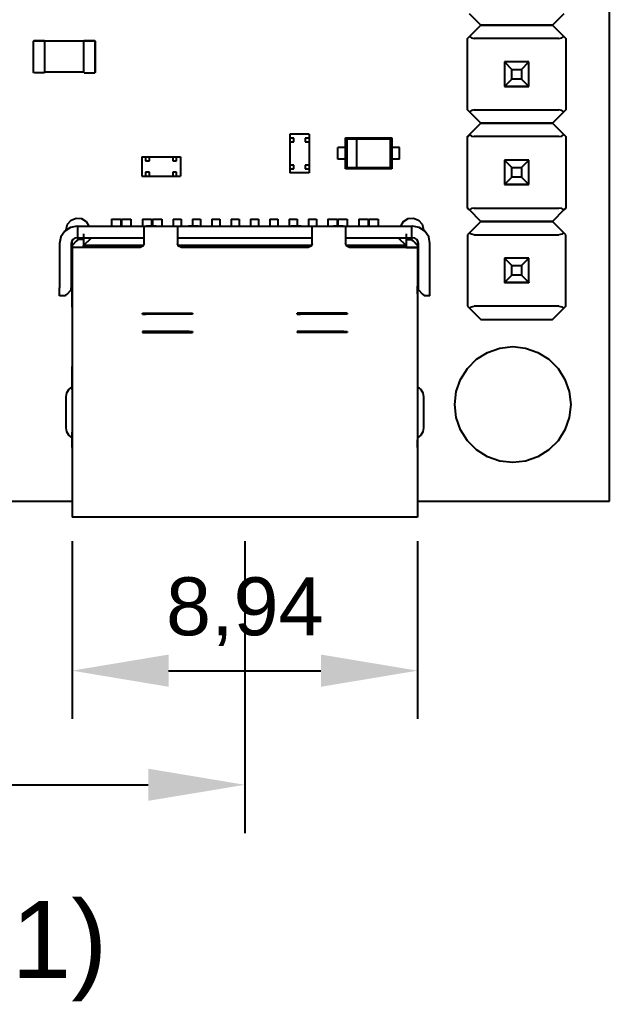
# Model space of a CAD drawing. Header units: millimetres. Extents: x -32 to 158, y -136 to 142.
# Drawn here: x 16.75 to 32, y -67.53 to -42.13 of the extents above; entities that cross this region are included whole.
import ezdxf

# ---------------------------------------------------------------- set-up
doc = ezdxf.new("R2010")
doc.units = ezdxf.units.MM
for name, color, linetype in [('dim', 5, 'Continuous'), ('LABELS', 7, 'Continuous'), ('VISIBLE', 7, 'Continuous')]:
    doc.layers.add(name, color=color, linetype=linetype)
doc.styles.get("Standard").update_dxf_attribs({"font": 'arial.ttf'})
doc.dimstyles.get("Standard").update_dxf_attribs({"dimtxt": 2.5, "dimasz": 2.5, "dimexe": 1.25, "dimexo": 0.625, "dimtad": 1, "dimtxsty": 'Standard', "dimcen": 2.5, "dimazin": 3, "dimtfac": 1, "dimtmove": 0, "dimatfit": 3})

# ---------------------------------------------------------------- blocks, each defined once
blk = doc.blocks.new('*D20')
at = {"layer": 'Defpoints', "color": 0, "transparency": 16777216}
for p in [(0, -54.588), (22.57, -55), (22.57, -61.928)]:
    blk.add_point(p, dxfattribs=at)
at = {"layer": 'dim', "color": 0, "lineweight": -2, "transparency": 16777216}
for p, q in [((0, -55.213), (0, -63.178)), ((22.57, -55.625), (22.57, -63.178)), ((2.5, -61.928), (20.07, -61.928))]:
    blk.add_line(p, q, dxfattribs=at)
at = {"layer": 'dim', "color": 0, "transparency": 16777216}
for points in [[(2.5, -61.511), (2.5, -62.344), (0, -61.928)], [(20.07, -61.511), (20.07, -62.344), (22.57, -61.928)]]:
    blk.add_solid(points, dxfattribs=at)
at = {"layer": 'dim', "color": 0, "transparency": 16777216, "insert": (11.285, -60.401), "char_height": 1.5, "attachment_point": 5}
blk.add_mtext('22,57', dxfattribs=at)
blk = doc.blocks.new('*D21')
at = {"layer": 'Defpoints', "color": 0, "transparency": 16777216}
for p in [(18.1, -55), (27.04, -55), (27.04, -58.975)]:
    blk.add_point(p, dxfattribs=at)
at = {"layer": 'dim', "color": 0, "lineweight": -2, "transparency": 16777216}
for p, q in [((18.1, -55.625), (18.1, -60.225)), ((27.04, -55.625), (27.04, -60.225)), ((20.6, -58.975), (24.54, -58.975))]:
    blk.add_line(p, q, dxfattribs=at)
at = {"layer": 'dim', "color": 0, "transparency": 16777216}
for points in [[(20.6, -58.558), (20.6, -59.392), (18.1, -58.975)], [(24.54, -58.558), (24.54, -59.392), (27.04, -58.975)]]:
    blk.add_solid(points, dxfattribs=at)
at = {"layer": 'dim', "color": 0, "transparency": 16777216, "insert": (22.57, -57.449), "char_height": 1.5, "attachment_point": 5}
blk.add_mtext('8,94', dxfattribs=at)

msp = doc.modelspace()

# ---------------------------------------------------------------- linework, layer by layer
at = {"layer": 'VISIBLE'}
for points in [[(32, -54.588), (32, -24.588)], [(28.676, -42.268), (28.381, -41.973)], [(30.819, -41.973), (30.525, -42.268)], [(28.33, -42.614), (28.676, -42.268)], [(28.676, -42.268), (28.381, -42.563)], [(30.525, -42.268), (28.676, -42.268)], [(28.676, -42.268), (30.525, -42.268)], [(30.525, -42.268), (30.87, -42.614)], [(30.525, -42.268), (30.819, -42.563)], [(17.1, -42.688), (17.112, -42.676)], [(17.112, -42.676), (17.1, -42.688)], [(17.112, -42.676), (17.388, -42.676)], [(17.388, -42.676), (17.112, -42.676)], [(17.388, -42.676), (17.4, -42.688)], [(17.4, -42.688), (17.388, -42.676)], [(18.4, -42.688), (18.412, -42.676)], [(18.412, -42.676), (18.4, -42.688)], [(18.688, -42.676), (18.412, -42.676)], [(18.412, -42.676), (18.688, -42.676)], [(18.688, -42.676), (18.7, -42.688)], [(18.7, -42.688), (18.688, -42.676)], [(28.33, -42.614), (28.345, -42.599), (28.381, -42.563)], [(28.33, -42.614), (28.33, -42.614)], [(28.33, -42.614), (28.33, -42.614), (28.33, -42.614)], [(28.33, -44.463), (28.33, -42.614)], [(28.381, -42.563), (28.434, -42.599), (28.503, -42.614)], [(30.697, -42.614), (28.503, -42.614)], [(30.697, -42.614), (30.767, -42.599), (30.819, -42.563)], [(30.819, -42.563), (30.87, -42.614)], [(30.87, -42.614), (30.87, -42.757)], [(30.87, -42.614), (30.87, -44.463)], [(17.1, -43.488), (17.1, -42.688)], [(18.4, -42.688), (17.4, -42.688)], [(17.4, -43.488), (17.4, -42.688)], [(18.4, -42.688), (18.4, -43.488)], [(18.7, -42.688), (18.7, -43.488)], [(18.7, -43.488), (18.7, -42.688)], [(29.915, -43.223), (29.285, -43.223)], [(29.285, -43.223), (29.475, -43.413)], [(29.285, -43.223), (29.285, -43.853)], [(29.475, -43.413), (29.725, -43.413)], [(29.475, -43.663), (29.475, -43.413)], [(29.725, -43.413), (29.915, -43.223)], [(29.725, -43.413), (29.725, -43.663)], [(29.915, -43.853), (29.915, -43.223)], [(17.112, -43.5), (17.1, -43.488)], [(17.388, -43.5), (17.112, -43.5)], [(17.4, -43.488), (17.388, -43.5)], [(18.4, -43.488), (17.4, -43.488)], [(18.412, -43.5), (18.4, -43.488)], [(18.412, -43.5), (18.688, -43.5)], [(18.7, -43.488), (18.688, -43.5)], [(29.475, -43.663), (29.285, -43.853)], [(29.725, -43.663), (29.475, -43.663)], [(29.725, -43.663), (29.915, -43.853)], [(29.285, -43.853), (29.285, -43.853)], [(29.285, -43.853), (29.915, -43.853)], [(29.285, -43.853), (29.285, -43.854)], [(29.285, -43.853), (29.915, -43.853)], [(29.915, -43.853), (29.285, -43.853)], [(29.285, -43.853), (29.285, -43.853)], [(29.285, -43.853), (29.285, -43.853)], [(29.915, -43.853), (29.915, -43.853)], [(29.915, -43.853), (29.915, -43.854)], [(29.915, -43.853), (29.915, -43.853)], [(29.915, -43.853), (29.915, -43.853)], [(28.381, -44.513), (28.33, -44.463)], [(28.381, -44.513), (28.345, -44.477), (28.33, -44.463)], [(28.503, -44.463), (28.434, -44.477), (28.381, -44.513)], [(28.676, -44.808), (28.381, -44.513)], [(28.503, -44.463), (30.697, -44.463)], [(30.819, -44.513), (30.525, -44.808)], [(30.819, -44.513), (30.767, -44.477), (30.697, -44.463)], [(30.87, -44.463), (30.819, -44.513)], [(30.819, -44.513), (30.87, -44.463)], [(28.33, -45.154), (28.676, -44.808)], [(28.676, -44.808), (28.381, -45.103)], [(28.676, -44.808), (30.525, -44.808)], [(30.525, -44.808), (28.676, -44.808)], [(30.525, -44.808), (30.87, -45.154)], [(30.525, -44.808), (30.819, -45.103)], [(23.735, -45.092), (23.735, -45.192)], [(24.235, -45.092), (23.735, -45.092)], [(23.735, -45.112), (23.735, -45.342)], [(23.735, -45.192), (23.735, -45.292)], [(23.835, -45.192), (23.735, -45.192)], [(23.835, -45.292), (23.835, -45.192)], [(24.135, -45.192), (24.135, -45.292)], [(24.235, -45.192), (24.135, -45.192)], [(24.235, -45.092), (24.235, -45.192)], [(24.235, -45.192), (24.235, -45.292)], [(25.175, -45.188), (25.211, -45.224)], [(25.175, -45.988), (25.175, -45.188)], [(25.175, -45.188), (26.375, -45.188)], [(26.375, -45.188), (26.339, -45.224)], [(26.375, -45.188), (26.375, -45.988)], [(28.33, -45.154), (28.345, -45.139), (28.381, -45.103)], [(28.33, -45.154), (28.33, -45.154)], [(28.33, -45.154), (28.33, -45.154), (28.33, -45.154)], [(28.33, -47.003), (28.33, -45.154)], [(28.381, -45.103), (28.434, -45.139), (28.503, -45.154)], [(30.697, -45.154), (28.503, -45.154)], [(30.697, -45.154), (30.767, -45.139), (30.819, -45.103)], [(30.819, -45.103), (30.87, -45.154)], [(30.87, -45.154), (30.87, -45.297)], [(30.87, -45.154), (30.87, -47.003)], [(23.735, -45.292), (23.835, -45.292)], [(23.735, -45.292), (23.735, -45.892)], [(24.135, -45.292), (24.235, -45.292)], [(24.235, -45.292), (24.235, -45.892)], [(25.175, -45.438), (24.975, -45.438)], [(24.975, -45.738), (24.975, -45.438)], [(25.175, -45.738), (25.175, -45.438)], [(25.211, -45.224), (25.211, -45.952)], [(25.471, -45.224), (25.211, -45.224)], [(25.211, -45.224), (25.211, -45.952)], [(25.471, -45.224), (25.211, -45.224)], [(26.339, -45.224), (25.471, -45.224)], [(25.471, -45.952), (25.471, -45.224)], [(25.471, -45.952), (25.471, -45.224)], [(26.339, -45.952), (26.339, -45.224)], [(26.575, -45.438), (26.375, -45.438)], [(26.375, -45.738), (26.375, -45.438)], [(26.575, -45.738), (26.575, -45.438)], [(19.904, -45.678), (19.904, -46.178)], [(19.904, -45.678), (20.004, -45.678)], [(19.924, -45.678), (20.154, -45.678)], [(20.004, -45.678), (20.104, -45.678)], [(20.004, -45.678), (20.004, -45.778)], [(20.104, -45.678), (20.704, -45.678)], [(20.104, -45.778), (20.104, -45.678)], [(20.654, -45.678), (20.884, -45.678)], [(20.704, -45.678), (20.804, -45.678)], [(20.704, -45.678), (20.704, -45.778)], [(20.804, -45.678), (20.904, -45.678)], [(20.804, -45.778), (20.804, -45.678)], [(20.904, -45.678), (20.904, -46.178)], [(20.004, -45.778), (20.104, -45.778)], [(20.704, -45.778), (20.804, -45.778)], [(23.735, -45.842), (23.735, -46.072)], [(23.735, -45.892), (23.735, -45.992)], [(23.835, -45.892), (23.735, -45.892)], [(23.835, -45.992), (23.835, -45.892)], [(24.235, -45.892), (24.135, -45.892)], [(24.135, -45.892), (24.135, -45.992)], [(24.235, -45.892), (24.235, -45.992)], [(25.175, -45.738), (24.975, -45.738)], [(25.211, -45.952), (25.175, -45.988)], [(25.211, -45.952), (25.471, -45.952)], [(25.211, -45.952), (25.471, -45.952)], [(25.471, -45.952), (26.339, -45.952)], [(26.339, -45.952), (26.375, -45.988)], [(26.575, -45.738), (26.375, -45.738)], [(29.915, -45.763), (29.285, -45.763)], [(29.285, -45.763), (29.475, -45.953)], [(29.285, -45.763), (29.285, -46.393)], [(29.475, -45.953), (29.725, -45.953)], [(29.475, -46.203), (29.475, -45.953)], [(29.725, -45.953), (29.915, -45.763)], [(29.725, -45.953), (29.725, -46.203)], [(29.915, -46.393), (29.915, -45.763)], [(19.904, -46.178), (20.004, -46.178)], [(20.104, -46.078), (20.004, -46.078)], [(20.004, -46.078), (20.004, -46.178)], [(20.004, -46.178), (20.104, -46.178)], [(20.104, -46.178), (20.104, -46.078)], [(20.104, -46.178), (20.704, -46.178)], [(20.704, -46.078), (20.704, -46.178)], [(20.804, -46.078), (20.704, -46.078)], [(20.704, -46.178), (20.804, -46.178)], [(20.804, -46.178), (20.804, -46.078)], [(20.804, -46.178), (20.904, -46.178)], [(23.735, -45.992), (23.835, -45.992)], [(23.735, -45.992), (23.735, -46.092)], [(24.235, -46.092), (23.735, -46.092)], [(24.135, -45.992), (24.235, -45.992)], [(24.235, -45.992), (24.235, -46.092)], [(26.375, -45.988), (25.175, -45.988)], [(29.475, -46.203), (29.285, -46.393)], [(29.725, -46.203), (29.475, -46.203)], [(29.725, -46.203), (29.915, -46.393)], [(29.285, -46.393), (29.285, -46.393)], [(29.285, -46.393), (29.915, -46.393)], [(29.285, -46.393), (29.285, -46.394)], [(29.285, -46.393), (29.915, -46.393)], [(29.915, -46.393), (29.285, -46.393)], [(29.285, -46.393), (29.285, -46.393)], [(29.285, -46.393), (29.285, -46.393)], [(29.915, -46.393), (29.915, -46.393)], [(29.915, -46.393), (29.915, -46.394)], [(29.915, -46.393), (29.915, -46.393)], [(29.915, -46.393), (29.915, -46.393)], [(28.381, -47.053), (28.33, -47.003)], [(28.381, -47.053), (28.345, -47.017), (28.33, -47.003)], [(28.503, -47.003), (28.434, -47.017), (28.381, -47.053)], [(28.676, -47.348), (28.381, -47.053)], [(28.503, -47.003), (30.697, -47.003)], [(30.819, -47.053), (30.525, -47.348)], [(30.819, -47.053), (30.767, -47.017), (30.697, -47.003)], [(30.87, -47.003), (30.819, -47.053)], [(30.819, -47.053), (30.87, -47.003)], [(18.23, -47.47), (18.058, -47.504), (17.912, -47.602), (17.814, -47.748), (17.78, -47.92)], [(17.95, -47.558), (17.983, -47.421), (18.075, -47.314), (18.205, -47.261), (18.346, -47.274), (18.465, -47.349), (18.537, -47.47)], [(18.23, -47.47), (18.25, -47.47)], [(18.25, -47.47), (18.269, -47.47), (18.323, -47.47), (18.533, -47.47), (19.242, -47.47)], [(18.25, -47.77), (18.25, -47.47)], [(19.12, -47.29), (19.36, -47.29)], [(19.12, -47.29), (19.12, -47.47)], [(19.242, -47.47), (19.278, -47.47)], [(19.278, -47.47), (19.561, -47.47)], [(19.36, -47.29), (19.36, -47.47)], [(19.38, -47.29), (19.62, -47.29)], [(19.38, -47.29), (19.38, -47.47)], [(19.561, -47.47), (19.616, -47.47), (19.703, -47.47)], [(19.62, -47.29), (19.62, -47.47)], [(19.703, -47.47), (19.963, -47.47)], [(19.92, -47.29), (20.16, -47.29)], [(19.92, -47.29), (19.92, -47.47)], [(19.963, -47.92), (19.963, -47.87), (19.963, -47.82), (19.963, -47.771), (19.963, -47.725), (19.963, -47.681), (19.963, -47.639), (19.963, -47.602), (19.963, -47.568), (19.963, -47.539), (19.963, -47.515), (19.963, -47.495), (19.963, -47.481), (19.963, -47.473), (19.963, -47.47)], [(19.963, -47.47), (20.828, -47.47)], [(20.195, -47.47), (20.073, -47.47), (20.036, -47.47), (20.023, -47.47)], [(20.023, -47.47), (20.023, -47.47)], [(20.16, -47.29), (20.16, -47.47)], [(20.18, -47.29), (20.42, -47.29)], [(20.18, -47.29), (20.18, -47.47)], [(20.28, -47.47), (20.195, -47.47)], [(20.28, -47.47), (20.28, -47.47)], [(20.42, -47.29), (20.42, -47.47)], [(20.72, -47.29), (20.92, -47.29)], [(20.72, -47.29), (20.72, -47.47)], [(20.828, -47.47), (20.839, -47.47), (20.872, -47.47), (20.978, -47.47)], [(20.828, -47.47), (20.828, -47.473), (20.828, -47.481), (20.828, -47.495), (20.828, -47.515), (20.828, -47.539), (20.828, -47.568), (20.828, -47.602), (20.828, -47.639), (20.828, -47.681), (20.828, -47.725), (20.828, -47.771), (20.828, -47.82), (20.828, -47.87), (20.828, -47.92)], [(20.92, -47.29), (20.92, -47.47)], [(20.978, -47.47), (24.163, -47.47)], [(21.195, -47.47), (21.11, -47.47)], [(21.11, -47.47), (21.11, -47.47)], [(21.368, -47.47), (21.354, -47.47), (21.317, -47.47), (21.195, -47.47)], [(21.22, -47.29), (21.42, -47.29)], [(21.22, -47.29), (21.22, -47.47)], [(21.368, -47.47), (21.368, -47.47)], [(21.42, -47.29), (21.42, -47.47)], [(21.72, -47.29), (21.92, -47.29)], [(21.72, -47.29), (21.72, -47.47)], [(21.92, -47.29), (21.92, -47.47)], [(22.22, -47.29), (22.42, -47.29)], [(22.22, -47.29), (22.22, -47.47)], [(22.42, -47.29), (22.42, -47.47)], [(22.72, -47.29), (22.92, -47.29)], [(22.72, -47.29), (22.72, -47.47)], [(22.92, -47.29), (22.92, -47.47)], [(23.22, -47.29), (23.42, -47.29)], [(23.22, -47.29), (23.22, -47.47)], [(23.42, -47.29), (23.42, -47.47)], [(23.72, -47.29), (23.92, -47.29)], [(23.72, -47.29), (23.72, -47.47)], [(23.945, -47.47), (23.823, -47.47), (23.786, -47.47), (23.773, -47.47)], [(23.773, -47.47), (23.773, -47.47)], [(23.92, -47.29), (23.92, -47.47)], [(24.03, -47.47), (23.945, -47.47)], [(24.03, -47.47), (24.03, -47.47)], [(24.163, -47.47), (24.269, -47.47), (24.301, -47.47), (24.313, -47.47)], [(24.22, -47.29), (24.42, -47.29)], [(24.22, -47.29), (24.22, -47.47)], [(24.313, -47.92), (24.313, -47.87), (24.313, -47.82), (24.313, -47.771), (24.313, -47.725), (24.313, -47.681), (24.313, -47.639), (24.313, -47.602), (24.313, -47.568), (24.313, -47.539), (24.313, -47.515), (24.313, -47.495), (24.313, -47.481), (24.313, -47.473), (24.313, -47.47)], [(24.313, -47.47), (25.178, -47.47)], [(24.42, -47.29), (24.42, -47.47)], [(24.72, -47.29), (24.96, -47.29)], [(24.72, -47.29), (24.72, -47.47)], [(24.945, -47.47), (24.86, -47.47)], [(24.86, -47.47), (24.86, -47.47)], [(25.118, -47.47), (25.104, -47.47), (25.067, -47.47), (24.945, -47.47)], [(24.96, -47.29), (24.96, -47.47)], [(24.98, -47.29), (25.22, -47.29)], [(24.98, -47.29), (24.98, -47.47)], [(25.118, -47.47), (25.118, -47.47)], [(25.178, -47.47), (25.178, -47.473), (25.178, -47.481), (25.178, -47.495), (25.178, -47.515), (25.178, -47.539), (25.178, -47.568), (25.178, -47.602), (25.178, -47.639), (25.178, -47.681), (25.178, -47.725), (25.178, -47.771), (25.178, -47.82), (25.178, -47.87), (25.178, -47.92)], [(25.178, -47.47), (25.438, -47.47)], [(25.22, -47.29), (25.22, -47.47)], [(25.438, -47.47), (25.524, -47.47), (25.579, -47.47)], [(25.52, -47.29), (25.76, -47.29)], [(25.52, -47.29), (25.52, -47.47)], [(25.579, -47.47), (25.862, -47.47)], [(25.76, -47.29), (25.76, -47.47)], [(25.78, -47.29), (26.02, -47.29)], [(25.78, -47.29), (25.78, -47.47)], [(25.862, -47.47), (25.899, -47.47)], [(25.899, -47.47), (26.607, -47.47), (26.817, -47.47), (26.872, -47.47), (26.89, -47.47)], [(26.02, -47.29), (26.02, -47.47)], [(26.603, -47.47), (26.675, -47.349), (26.794, -47.274), (26.935, -47.261), (27.065, -47.314), (27.157, -47.421), (27.19, -47.558)], [(26.89, -47.47), (26.91, -47.47)], [(26.89, -47.77), (26.89, -47.47)], [(26.89, -47.77), (26.89, -47.47)], [(27.36, -47.92), (27.326, -47.748), (27.228, -47.602), (27.082, -47.504), (26.91, -47.47)], [(28.676, -47.348), (28.33, -47.694)], [(28.381, -47.643), (28.676, -47.348)], [(30.525, -47.348), (28.676, -47.348)], [(28.676, -47.348), (30.525, -47.348)], [(30.819, -47.643), (30.525, -47.348)], [(30.87, -47.694), (30.525, -47.348)], [(17.95, -47.568), (17.95, -47.558)], [(18.4, -47.67), (18.4, -47.77)], [(26.74, -47.67), (26.74, -47.77)], [(27.19, -47.558), (27.19, -47.568)], [(28.381, -47.643), (28.345, -47.679), (28.33, -47.694)], [(28.33, -47.694), (28.33, -49.543)], [(28.33, -47.694), (28.33, -47.837)], [(28.503, -47.694), (28.434, -47.679), (28.381, -47.643)], [(28.503, -47.694), (30.697, -47.694)], [(30.819, -47.643), (30.767, -47.679), (30.697, -47.694)], [(30.87, -47.694), (30.819, -47.643)], [(30.87, -49.543), (30.87, -47.694)], [(30.87, -47.694), (30.87, -47.694)], [(17.78, -47.92), (17.78, -49.07)], [(18.23, -47.77), (18.173, -47.781), (18.124, -47.814), (18.092, -47.863), (18.08, -47.92)], [(18.08, -47.92), (18.08, -49.07)], [(18.25, -47.82), (18.24, -47.83), (18.208, -47.862), (18.1, -47.97)], [(18.1, -47.97), (18.25, -47.82)], [(18.1, -47.97), (18.1, -47.845)], [(18.1, -47.97), (18.1, -47.974), (18.1, -47.977), (18.1, -47.981), (18.1, -47.984), (18.1, -47.988), (18.1, -47.991), (18.1, -47.995), (18.1, -47.998), (18.1, -48.002), (18.1, -48.006), (18.1, -48.009), (18.1, -48.013), (18.1, -48.016), (18.1, -48.02)], [(18.23, -47.77), (18.25, -47.77)], [(18.25, -47.77), (18.25, -47.82)], [(18.25, -47.77), (18.269, -47.77), (18.323, -47.77), (18.533, -47.77), (19.242, -47.77)], [(18.4, -47.82), (18.25, -47.82)], [(18.4, -47.82), (18.25, -47.82)], [(18.4, -47.77), (18.4, -47.82)], [(18.4, -47.97), (18.6, -47.77)], [(18.4, -47.82), (18.4, -47.821), (18.4, -47.825), (18.4, -47.831), (18.4, -47.84), (18.4, -47.851), (18.4, -47.864), (18.4, -47.879), (18.4, -47.895), (18.4, -47.914), (18.4, -47.933), (18.4, -47.954), (18.4, -47.975), (18.4, -47.998), (18.4, -48.02)], [(18.4, -48.02), (18.4, -47.97)], [(19.38, -47.97), (18.687, -47.97), (18.475, -47.97), (18.419, -47.97), (18.4, -47.97)], [(18.55, -47.77), (18.55, -47.82)], [(19.242, -47.77), (19.278, -47.77)], [(19.278, -47.77), (19.561, -47.77)], [(19.949, -47.97), (19.38, -47.97)], [(19.561, -47.77), (19.616, -47.77), (19.703, -47.77)], [(19.703, -47.77), (19.963, -47.77)], [(19.963, -47.92), (19.933, -47.991), (19.863, -48.02)], [(20.828, -47.77), (20.839, -47.77), (20.872, -47.77), (20.978, -47.77)], [(20.828, -47.77), (24.313, -47.77)], [(20.928, -48.02), (20.857, -47.991), (20.828, -47.92)], [(24.299, -47.97), (20.841, -47.97)], [(20.978, -47.77), (24.163, -47.77)], [(24.163, -47.77), (24.269, -47.77), (24.301, -47.77), (24.313, -47.77)], [(24.313, -47.92), (24.283, -47.991), (24.213, -48.02)], [(25.178, -47.77), (25.438, -47.77)], [(25.278, -48.02), (25.207, -47.991), (25.178, -47.92)], [(25.76, -47.97), (25.191, -47.97)], [(25.438, -47.77), (25.524, -47.77), (25.579, -47.77)], [(25.579, -47.77), (25.862, -47.77)], [(26.74, -47.97), (26.721, -47.97), (26.665, -47.97), (26.453, -47.97), (25.76, -47.97)], [(25.862, -47.77), (25.899, -47.77)], [(25.899, -47.77), (26.607, -47.77), (26.817, -47.77), (26.872, -47.77), (26.89, -47.77)], [(26.54, -47.77), (26.74, -47.97)], [(26.59, -47.82), (26.59, -47.77)], [(26.74, -47.77), (26.74, -47.82)], [(26.74, -47.82), (26.89, -47.82)], [(26.74, -47.82), (26.89, -47.82)], [(26.74, -47.82), (26.74, -47.821), (26.74, -47.824), (26.74, -47.828), (26.74, -47.834), (26.74, -47.842), (26.74, -47.851), (26.74, -47.862), (26.74, -47.874), (26.74, -47.888), (26.74, -47.902), (26.74, -47.918), (26.74, -47.935), (26.74, -47.952), (26.74, -47.97)], [(26.74, -47.97), (26.74, -48.02)], [(26.89, -47.82), (26.89, -47.77)], [(26.89, -47.77), (26.91, -47.77)], [(27.04, -47.97), (26.932, -47.862), (26.9, -47.83), (26.89, -47.82)], [(26.89, -47.82), (27.04, -47.97)], [(27.06, -47.92), (27.049, -47.863), (27.016, -47.814), (26.967, -47.781), (26.91, -47.77)], [(27.04, -47.845), (27.04, -47.97)], [(27.04, -47.97), (27.04, -47.974), (27.04, -47.977), (27.04, -47.981), (27.04, -47.984), (27.04, -47.988), (27.04, -47.991), (27.04, -47.995), (27.04, -47.998), (27.04, -48.002), (27.04, -48.006), (27.04, -48.009), (27.04, -48.013), (27.04, -48.016), (27.04, -48.02)], [(27.06, -49.07), (27.06, -47.92)], [(27.36, -49.07), (27.36, -47.92)], [(18.1, -48.195), (18.08, -48.224)], [(18.4, -48.02), (18.1, -48.02)], [(19.38, -48.02), (18.475, -48.02), (18.198, -48.02), (18.125, -48.02), (18.1, -48.02)], [(18.1, -48.02), (18.1, -55)], [(18.1, -48.195), (18.1, -48.72)], [(19.38, -48.02), (18.687, -48.02), (18.475, -48.02), (18.419, -48.02), (18.4, -48.02)], [(19.863, -48.02), (19.38, -48.02)], [(24.213, -48.02), (20.928, -48.02)], [(25.76, -48.02), (25.278, -48.02)], [(26.74, -48.02), (26.721, -48.02), (26.665, -48.02), (26.453, -48.02), (25.76, -48.02)], [(27.04, -48.02), (27.015, -48.02), (26.943, -48.02), (26.665, -48.02), (25.76, -48.02)], [(26.74, -48.02), (27.04, -48.02)], [(27.04, -48.02), (27.04, -55)], [(27.06, -48.224), (27.04, -48.195)], [(29.915, -48.303), (29.285, -48.303)], [(29.285, -48.303), (29.475, -48.493)], [(29.285, -48.303), (29.285, -48.933)], [(29.475, -48.493), (29.725, -48.493)], [(29.475, -48.743), (29.475, -48.493)], [(29.725, -48.493), (29.915, -48.303)], [(29.725, -48.493), (29.725, -48.743)], [(29.915, -48.933), (29.915, -48.303)], [(18.1, -48.72), (18.1, -48.731), (18.1, -48.742), (18.1, -48.753), (18.1, -48.763), (18.1, -48.773), (18.1, -48.782), (18.1, -48.791), (18.1, -48.798), (18.1, -48.805), (18.1, -48.81), (18.1, -48.814), (18.1, -48.817), (18.1, -48.819), (18.1, -48.82)], [(29.475, -48.743), (29.285, -48.933)], [(29.725, -48.743), (29.475, -48.743)], [(29.725, -48.743), (29.915, -48.933)], [(18.08, -48.82), (18.1, -48.82)], [(18.1, -48.918), (18.08, -48.905)], [(18.1, -48.97), (18.1, -48.958), (18.1, -48.946), (18.1, -48.934), (18.1, -48.922), (18.1, -48.91), (18.1, -48.899), (18.1, -48.888), (18.1, -48.877), (18.1, -48.866), (18.1, -48.856), (18.1, -48.846), (18.1, -48.837), (18.1, -48.828), (18.1, -48.82)], [(18.1, -49.22), (18.1, -49.219), (18.1, -49.215), (18.1, -49.209), (18.1, -49.2), (18.1, -49.189), (18.1, -49.176), (18.1, -49.161), (18.1, -49.145), (18.1, -49.126), (18.1, -49.107), (18.1, -49.086), (18.1, -49.065), (18.1, -49.042), (18.1, -49.02)], [(27.06, -48.82), (27.04, -48.82)], [(27.06, -48.905), (27.04, -48.918)], [(27.04, -49.22), (27.04, -49.219), (27.04, -49.215), (27.04, -49.209), (27.04, -49.2), (27.04, -49.189), (27.04, -49.176), (27.04, -49.161), (27.04, -49.145), (27.04, -49.126), (27.04, -49.107), (27.04, -49.086), (27.04, -49.065), (27.04, -49.042), (27.04, -49.02)], [(29.285, -48.933), (29.285, -48.933)], [(29.285, -48.933), (29.915, -48.933)], [(29.285, -48.933), (29.285, -48.934)], [(29.915, -48.933), (29.285, -48.933)], [(29.285, -48.933), (29.285, -48.933)], [(29.285, -48.933), (29.285, -48.933)], [(29.285, -48.933), (29.915, -48.933)], [(29.915, -48.933), (29.915, -48.933)], [(29.915, -48.933), (29.915, -48.934)], [(29.915, -48.933), (29.915, -48.933)], [(29.915, -48.933), (29.915, -48.933)], [(17.78, -49.27), (17.78, -49.269), (17.78, -49.265), (17.78, -49.259), (17.78, -49.25), (17.78, -49.239), (17.78, -49.226), (17.78, -49.211), (17.78, -49.195), (17.78, -49.176), (17.78, -49.157), (17.78, -49.136), (17.78, -49.115), (17.78, -49.092), (17.78, -49.07)], [(17.93, -49.27), (17.78, -49.27)], [(17.93, -49.27), (17.94, -49.26), (17.972, -49.228), (18.08, -49.12)], [(18.08, -49.12), (18.08, -49.116), (18.08, -49.113), (18.08, -49.109), (18.08, -49.106), (18.08, -49.102), (18.08, -49.099), (18.08, -49.095), (18.08, -49.092), (18.08, -49.088), (18.08, -49.084), (18.08, -49.081), (18.08, -49.077), (18.08, -49.074), (18.08, -49.07)], [(18.1, -49.57), (18.1, -49.566), (18.1, -49.553), (18.1, -49.532), (18.1, -49.504), (18.1, -49.471), (18.1, -49.434), (18.1, -49.395), (18.1, -49.356), (18.1, -49.319), (18.1, -49.286), (18.1, -49.258), (18.1, -49.237), (18.1, -49.224), (18.1, -49.22)], [(27.06, -49.12), (27.06, -49.116), (27.06, -49.113), (27.06, -49.109), (27.06, -49.106), (27.06, -49.102), (27.06, -49.099), (27.06, -49.095), (27.06, -49.092), (27.06, -49.088), (27.06, -49.084), (27.06, -49.081), (27.06, -49.077), (27.06, -49.074), (27.06, -49.07)], [(27.06, -49.12), (27.168, -49.228), (27.2, -49.26), (27.21, -49.27)], [(27.36, -49.27), (27.21, -49.27)], [(27.36, -49.27), (27.36, -49.269), (27.36, -49.265), (27.36, -49.259), (27.36, -49.25), (27.36, -49.239), (27.36, -49.226), (27.36, -49.211), (27.36, -49.195), (27.36, -49.176), (27.36, -49.157), (27.36, -49.136), (27.36, -49.115), (27.36, -49.092), (27.36, -49.07)], [(19.92, -49.72), (19.92, -49.745)], [(19.92, -49.72), (21.22, -49.72)], [(19.92, -49.745), (19.92, -49.72)], [(19.92, -49.745), (20.008, -49.745)], [(20.337, -49.745), (20.008, -49.745)], [(20.423, -49.745), (20.337, -49.745)], [(20.47, -49.745), (20.423, -49.745)], [(20.67, -49.745), (20.47, -49.745)], [(20.717, -49.745), (20.67, -49.745)], [(20.803, -49.745), (20.717, -49.745)], [(21.132, -49.745), (20.803, -49.745)], [(21.22, -49.745), (21.132, -49.745)], [(21.22, -49.72), (21.22, -49.745)], [(21.22, -49.745), (21.22, -49.72)], [(23.92, -49.72), (23.92, -49.745)], [(25.22, -49.72), (23.92, -49.72)], [(23.92, -49.745), (23.92, -49.72)], [(23.92, -49.745), (24.008, -49.745)], [(24.337, -49.745), (24.008, -49.745)], [(24.423, -49.745), (24.337, -49.745)], [(24.47, -49.745), (24.423, -49.745)], [(24.67, -49.745), (24.47, -49.745)], [(24.717, -49.745), (24.67, -49.745)], [(24.803, -49.745), (24.717, -49.745)], [(25.132, -49.745), (24.803, -49.745)], [(25.22, -49.745), (25.132, -49.745)], [(25.22, -49.72), (25.22, -49.745)], [(25.22, -49.745), (25.22, -49.72)], [(27.04, -49.57), (27.04, -51.1)], [(28.33, -49.543), (28.345, -49.557), (28.381, -49.593)], [(28.33, -49.543), (28.381, -49.593)], [(28.381, -49.593), (28.434, -49.557), (28.503, -49.543)], [(28.381, -49.593), (28.676, -49.888)], [(30.697, -49.543), (28.503, -49.543)], [(30.525, -49.888), (30.819, -49.593)], [(30.697, -49.543), (30.767, -49.557), (30.819, -49.593)], [(30.819, -49.593), (30.87, -49.543)], [(30.87, -49.543), (30.819, -49.593)], [(28.676, -49.888), (30.525, -49.888)], [(19.92, -50.195), (19.92, -50.22)], [(20.008, -50.195), (19.92, -50.195)], [(19.92, -50.22), (21.22, -50.22)], [(20.337, -50.195), (20.008, -50.195)], [(20.423, -50.195), (20.337, -50.195)], [(20.47, -50.195), (20.423, -50.195)], [(20.67, -50.195), (20.47, -50.195)], [(20.717, -50.195), (20.67, -50.195)], [(20.803, -50.195), (20.717, -50.195)], [(21.132, -50.195), (20.803, -50.195)], [(21.132, -50.195), (21.22, -50.195)], [(21.22, -50.195), (21.22, -50.22)], [(23.92, -50.195), (23.92, -50.22)], [(24.008, -50.195), (23.92, -50.195)], [(25.22, -50.22), (23.92, -50.22)], [(24.337, -50.195), (24.008, -50.195)], [(24.423, -50.195), (24.337, -50.195)], [(24.47, -50.195), (24.423, -50.195)], [(24.67, -50.195), (24.47, -50.195)], [(24.717, -50.195), (24.67, -50.195)], [(24.803, -50.195), (24.717, -50.195)], [(25.132, -50.195), (24.803, -50.195)], [(25.132, -50.195), (25.22, -50.195)], [(25.22, -50.195), (25.22, -50.22)], [(31, -52.088), (30.962, -52.422), (30.851, -52.739), (30.673, -53.023), (30.435, -53.261), (30.151, -53.44), (29.834, -53.55), (29.5, -53.588), (29.166, -53.55), (28.849, -53.44), (28.565, -53.261), (28.327, -53.023), (28.149, -52.739), (28.038, -52.422), (28, -52.088), (28.038, -51.754), (28.149, -51.437), (28.327, -51.153), (28.565, -50.915), (28.849, -50.737), (29.166, -50.626), (29.5, -50.588), (29.834, -50.626), (30.151, -50.737), (30.435, -50.915), (30.673, -51.153), (30.851, -51.437), (30.962, -51.754), (31, -52.088)], [(18.1, -51.5), (18.1, -51.495), (18.1, -51.48), (18.1, -51.456), (18.1, -51.425), (18.1, -51.387), (18.1, -51.345), (18.1, -51.3), (18.1, -51.255), (18.1, -51.213), (18.1, -51.175), (18.1, -51.144), (18.1, -51.12), (18.1, -51.105), (18.1, -51.1)], [(18.1, -51.7), (18.1, -51.678), (18.1, -51.655), (18.1, -51.634), (18.1, -51.613), (18.1, -51.594), (18.1, -51.575), (18.1, -51.559), (18.1, -51.544), (18.1, -51.531), (18.1, -51.52), (18.1, -51.511), (18.1, -51.505), (18.1, -51.501), (18.1, -51.5)], [(17.95, -51.888), (17.968, -51.785), (18.02, -51.695), (18.1, -51.628)], [(27.04, -51.628), (27.12, -51.695), (27.172, -51.786), (27.19, -51.888)], [(17.95, -52.688), (17.95, -51.888)], [(27.19, -51.888), (27.19, -52.688)], [(18.1, -52.948), (18.02, -52.881), (17.968, -52.791), (17.95, -52.688)], [(18.1, -53.2), (18.1, -53.195), (18.1, -53.18), (18.1, -53.156), (18.1, -53.125), (18.1, -53.087), (18.1, -53.045), (18.1, -53), (18.1, -52.955), (18.1, -52.913), (18.1, -52.875), (18.1, -52.844), (18.1, -52.82), (18.1, -52.805), (18.1, -52.8)], [(27.19, -52.688), (27.172, -52.791), (27.12, -52.881), (27.04, -52.948)], [(27.04, -53.2), (27.04, -53.199), (27.04, -53.195), (27.04, -53.189), (27.04, -53.18), (27.04, -53.169), (27.04, -53.156), (27.04, -53.141), (27.04, -53.125), (27.04, -53.106), (27.04, -53.087), (27.04, -53.066), (27.04, -53.045), (27.04, -53.022), (27.04, -53)], [(27.04, -53.2), (27.04, -55)], [(0, -54.588), (18.1, -54.588)], [(27.04, -54.588), (32, -54.588)], [(19.38, -55), (18.475, -55), (18.198, -55), (18.125, -55), (18.1, -55)], [(25.76, -55), (19.38, -55)], [(27.04, -55), (27.015, -55), (26.943, -55), (26.665, -55), (25.76, -55)]]:
    msp.add_lwpolyline(points, dxfattribs=at)

# ---------------------------------------------------------------- texts
at = {"layer": 'LABELS'}
msp.add_text('BOTTOM  (1:1)', height=2, dxfattribs=at).set_placement((-0.233, -66.931))

# ---------------------------------------------------------------- dimensions: what is measured, and where the dimension line sits
at = {"layer": 'dim'}
for base, p1, p2, picture, middle in [((22.57, -61.928), (0, -54.588), (22.57, -55), '*D20', (11.285, -60.401)), ((27.04, -58.975), (18.1, -55), (27.04, -55), '*D21', (22.57, -57.449))]:
    dim = msp.add_linear_dim(base=base, p1=p1, p2=p2, dimstyle='Standard', override={"dimtxt": 1.5, "dimtxsty": 'Standard', "dimadec": 0, "dimazin": 0, "dimfxl": 1}, dxfattribs=at)
    dim.commit()
    dim.dimension.update_dxf_attribs({"geometry": picture, "text_midpoint": middle})

doc.saveas('drawing.dxf')
